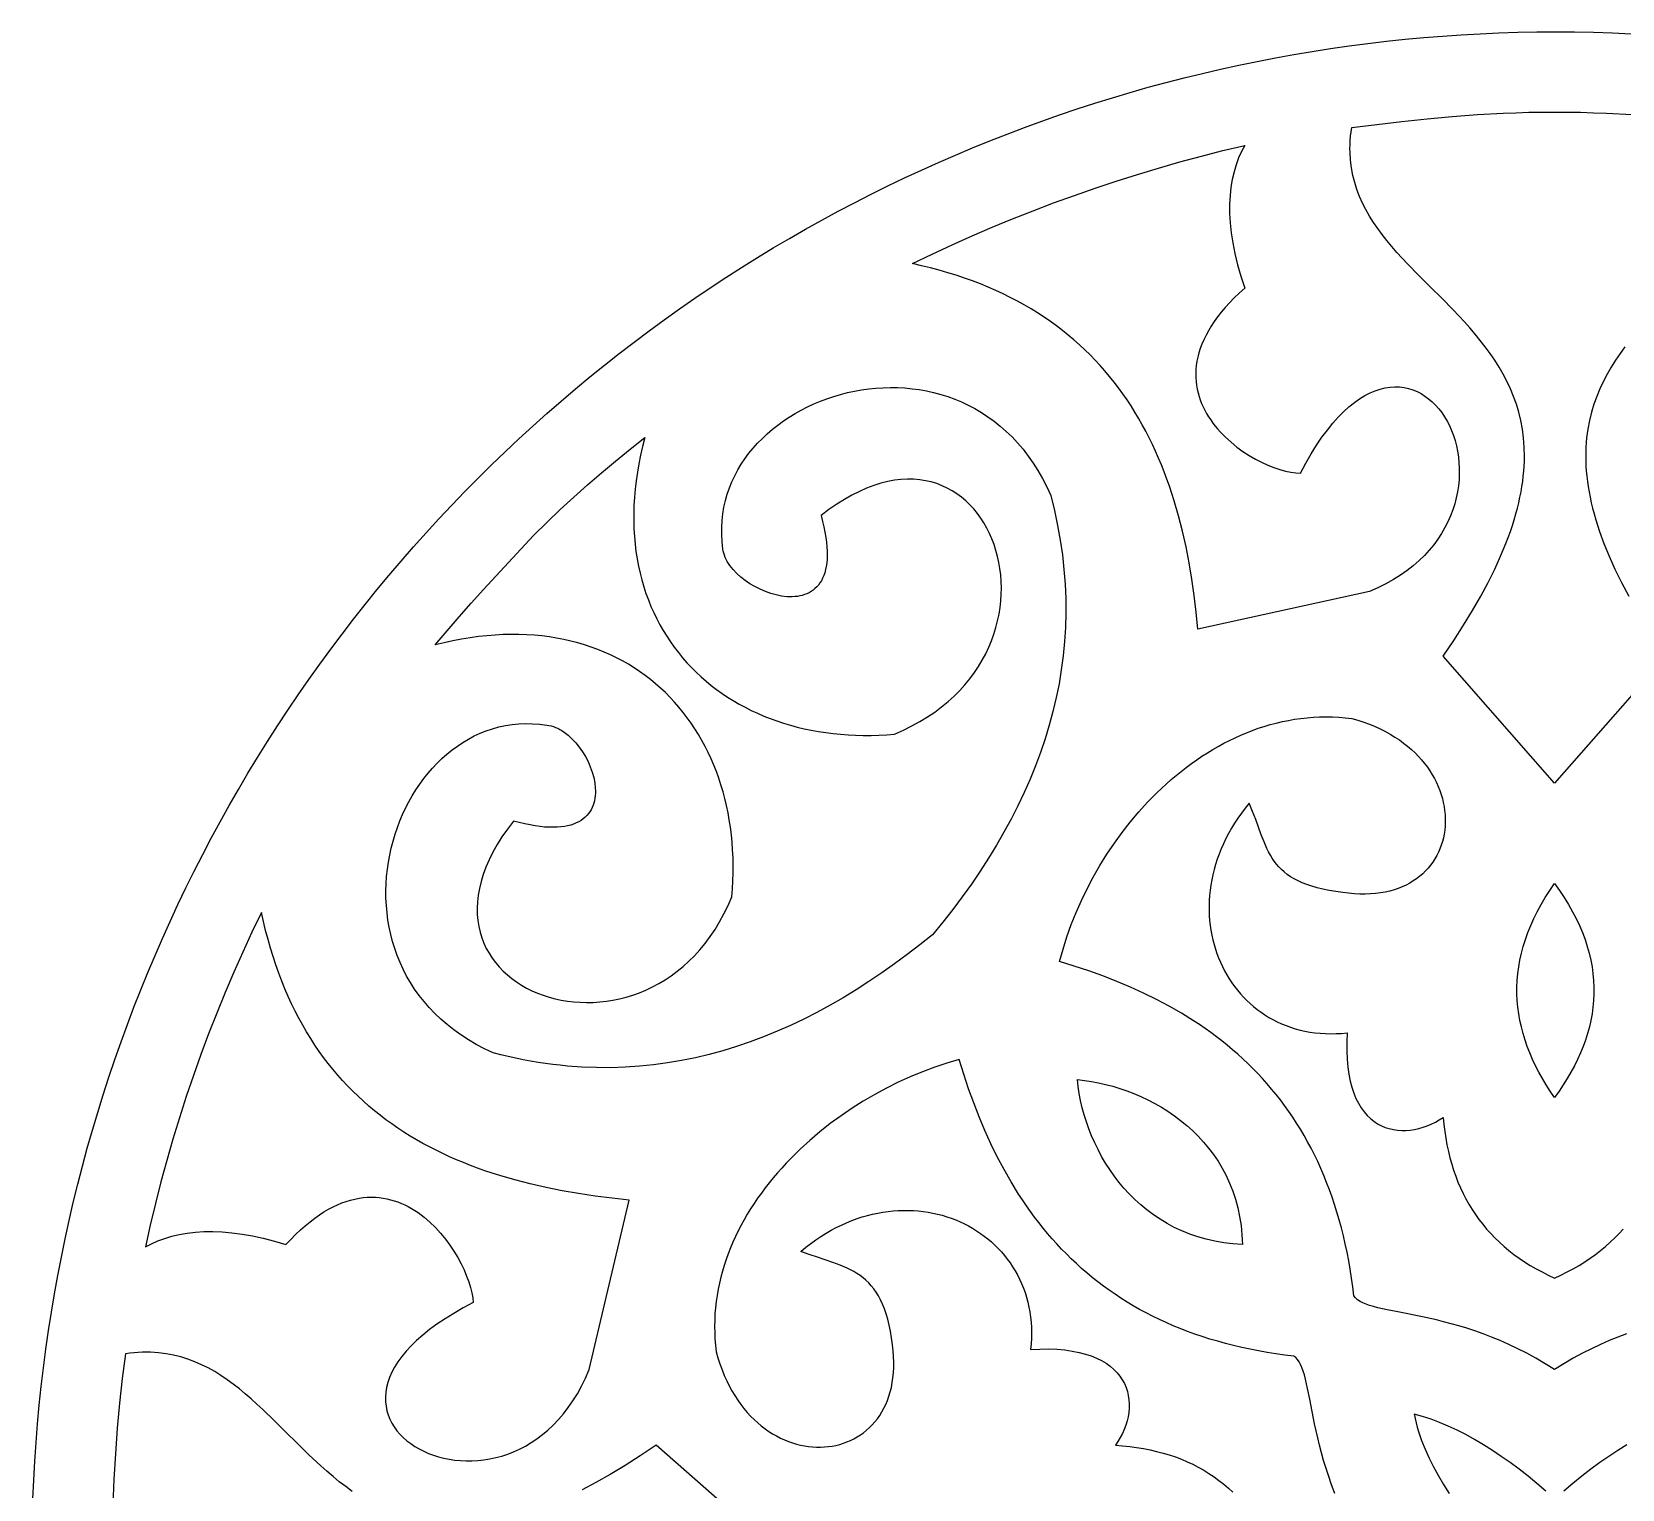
# Model space of a CAD drawing. Extents: x -200 to 200, y -245 to 245.
# Drawn here: x -110.2 to -26.7, y -26.6 to 49.9 of the extents above; entities that cross this region are included whole.
import ezdxf

# ---------------------------------------------------------------- set-up
doc = ezdxf.new("R2010")
doc.units = 0
doc.layers.add('LAYER_1', color=18, linetype='CONTINUOUS')
doc.layers.add('LAYER_2', color=174, linetype='CONTINUOUS')

msp = doc.modelspace()

# ---------------------------------------------------------------- linework, layer by layer
at = {"layer": 'LAYER_1'}
for points in [[(-24.428, 17.161), (-30.28, 10.489), (-36.132, 17.161), (-35.574, 17.982), (-35.059, 18.778), (-34.588, 19.55), (-34.159, 20.297), (-33.77, 21.022), (-33.422, 21.724), (-33.112, 22.404), (-32.839, 23.062), (-32.603, 23.7), (-32.498, 24.011), (-32.401, 24.317), (-32.313, 24.619), (-32.234, 24.916), (-32.162, 25.207), (-32.099, 25.495), (-32.043, 25.777), (-31.995, 26.056), (-31.955, 26.329), (-31.922, 26.599), (-31.897, 26.864), (-31.878, 27.125), (-31.867, 27.382), (-31.862, 27.635), (-31.873, 28.128), (-31.91, 28.607), (-31.97, 29.071), (-32.055, 29.521), (-32.161, 29.958), (-32.288, 30.382), (-32.435, 30.794), (-32.6, 31.195), (-32.783, 31.584), (-32.982, 31.964), (-33.196, 32.333), (-33.424, 32.694), (-33.664, 33.047), (-33.916, 33.391), (-34.179, 33.729), (-34.45, 34.059), (-34.73, 34.384), (-35.016, 34.704), (-35.604, 35.33), (-36.206, 35.942), (-36.811, 36.546), (-37.41, 37.145), (-37.994, 37.746), (-38.278, 38.048), (-38.554, 38.352), (-38.821, 38.659), (-39.079, 38.97), (-39.327, 39.284), (-39.562, 39.604), (-39.784, 39.928), (-39.991, 40.258), (-40.183, 40.595), (-40.358, 40.938), (-40.516, 41.29), (-40.654, 41.65), (-40.772, 42.018), (-40.869, 42.396), (-40.943, 42.785), (-40.993, 43.184), (-41.018, 43.595), (-41.021, 43.804), (-41.017, 44.017), (-41.006, 44.233), (-40.989, 44.452), (-40.964, 44.675), (-40.932, 44.901), (-39.615, 45.071), (-38.297, 45.227), (-36.976, 45.366), (-35.65, 45.487), (-34.319, 45.585), (-32.982, 45.658), (-32.31, 45.685), (-31.636, 45.705), (-30.959, 45.717), (-30.28, 45.721), (-29.6, 45.717), (-28.92, 45.705), (-28.24, 45.685), (-27.561, 45.658), (-26.204, 45.585)], [(-26.586, 33.391), (-26.838, 33.047), (-27.078, 32.694), (-27.306, 32.333), (-27.521, 31.964), (-27.72, 31.584), (-27.903, 31.195), (-28.069, 30.794), (-28.216, 30.382), (-28.344, 29.958), (-28.451, 29.521), (-28.535, 29.071), (-28.597, 28.607), (-28.635, 28.128), (-28.647, 27.635), (-28.643, 27.382), (-28.632, 27.125), (-28.615, 26.864), (-28.59, 26.599), (-28.558, 26.329), (-28.519, 26.056), (-28.472, 25.777), (-28.417, 25.495), (-28.355, 25.207), (-28.285, 24.916), (-28.206, 24.619), (-28.12, 24.317), (-27.921, 23.7), (-27.687, 23.062), (-27.418, 22.404), (-27.111, 21.724), (-26.767, 21.022), (-26.382, 20.297)], [(-26.511, -18.424), (-26.957, -18.593), (-27.412, -18.779), (-27.875, -18.981), (-28.344, -19.203), (-28.82, -19.444), (-29.301, -19.705), (-29.788, -19.989), (-30.28, -20.295), (-30.771, -19.989), (-31.257, -19.705), (-31.738, -19.444), (-32.211, -19.203), (-32.678, -18.981), (-33.138, -18.779), (-33.59, -18.593), (-34.033, -18.424), (-34.467, -18.271), (-34.892, -18.131), (-35.307, -18.005), (-35.712, -17.89), (-36.105, -17.786), (-36.487, -17.693), (-37.215, -17.53), (-38.51, -17.274), (-39.069, -17.164), (-39.563, -17.053), (-39.785, -16.995), (-39.989, -16.933), (-40.175, -16.867), (-40.343, -16.796), (-40.491, -16.717), (-40.619, -16.632), (-40.727, -16.537), (-40.814, -16.433), (-40.873, -15.959), (-40.938, -15.493), (-41.01, -15.035), (-41.09, -14.584), (-41.176, -14.141), (-41.268, -13.705), (-41.368, -13.277), (-41.474, -12.855), (-41.586, -12.441), (-41.705, -12.034), (-41.831, -11.634), (-41.963, -11.242), (-42.101, -10.856), (-42.246, -10.477), (-42.397, -10.104), (-42.554, -9.739), (-42.717, -9.38), (-42.886, -9.028), (-43.062, -8.682), (-43.243, -8.343), (-43.43, -8.011), (-43.623, -7.684), (-43.822, -7.364), (-44.026, -7.05), (-44.237, -6.743), (-44.453, -6.441), (-44.674, -6.146), (-44.901, -5.856), (-45.133, -5.573), (-45.371, -5.295), (-45.614, -5.023), (-45.863, -4.757), (-46.116, -4.496), (-46.375, -4.242), (-46.639, -3.992), (-46.908, -3.748), (-47.182, -3.51), (-47.461, -3.276), (-47.745, -3.048), (-48.033, -2.826), (-48.327, -2.608), (-48.625, -2.396), (-48.928, -2.188), (-49.235, -1.986), (-49.864, -1.595), (-50.51, -1.224), (-51.173, -0.871), (-51.854, -0.536), (-52.551, -0.218), (-53.263, 0.082), (-53.992, 0.366), (-54.735, 0.634), (-55.493, 0.887), (-56.265, 1.125), (-56.087, 1.772), (-55.883, 2.416), (-55.654, 3.058), (-55.4, 3.694), (-55.122, 4.324), (-54.82, 4.947), (-54.496, 5.56), (-54.149, 6.163), (-53.781, 6.754), (-53.392, 7.332), (-52.984, 7.896), (-52.555, 8.443), (-52.108, 8.973), (-51.643, 9.484), (-51.404, 9.732), (-51.161, 9.975), (-50.913, 10.213), (-50.661, 10.445), (-50.406, 10.671), (-50.146, 10.891), (-49.882, 11.105), (-49.615, 11.313), (-49.344, 11.515), (-49.069, 11.71), (-48.791, 11.898), (-48.509, 12.079), (-48.224, 12.253), (-47.936, 12.419), (-47.645, 12.578), (-47.35, 12.73), (-47.053, 12.874), (-46.752, 13.009), (-46.448, 13.137), (-46.142, 13.256), (-45.833, 13.366), (-45.522, 13.468), (-45.208, 13.561), (-44.891, 13.645), (-44.572, 13.72), (-44.251, 13.785), (-43.928, 13.841), (-43.602, 13.887), (-43.275, 13.923), (-42.945, 13.949), (-42.614, 13.965), (-42.281, 13.97), (-41.946, 13.965), (-41.61, 13.948), (-41.272, 13.921), (-40.932, 13.883), (-40.609, 13.791), (-40.297, 13.689), (-39.996, 13.579), (-39.707, 13.46), (-39.429, 13.334), (-39.162, 13.2), (-38.907, 13.058), (-38.662, 12.91), (-38.429, 12.755), (-38.207, 12.594), (-37.996, 12.427), (-37.796, 12.255), (-37.607, 12.077), (-37.428, 11.895), (-37.261, 11.709), (-37.104, 11.518), (-36.958, 11.324), (-36.823, 11.127), (-36.699, 10.927), (-36.585, 10.724), (-36.482, 10.519), (-36.389, 10.312), (-36.306, 10.103), (-36.235, 9.894), (-36.173, 9.683), (-36.122, 9.473), (-36.081, 9.262), (-36.051, 9.052), (-36.03, 8.842), (-36.02, 8.634), (-36.02, 8.426), (-36.03, 8.221), (-36.05, 8.018), (-36.08, 7.817), (-36.12, 7.619), (-36.17, 7.424), (-36.23, 7.233), (-36.3, 7.046), (-36.379, 6.864), (-36.468, 6.685), (-36.567, 6.512), (-36.675, 6.345), (-36.793, 6.183), (-36.92, 6.027), (-37.057, 5.878), (-37.203, 5.735), (-37.359, 5.6), (-37.524, 5.472), (-37.699, 5.352), (-37.882, 5.241), (-38.075, 5.138), (-38.277, 5.044), (-38.488, 4.96), (-38.709, 4.885), (-38.938, 4.821), (-39.176, 4.766), (-39.423, 4.723), (-39.679, 4.691), (-39.944, 4.67), (-40.218, 4.662), (-40.5, 4.665), (-40.791, 4.682), (-41.091, 4.711), (-41.4, 4.753), (-41.771, 4.801), (-42.118, 4.857), (-42.442, 4.921), (-42.744, 4.993), (-43.024, 5.072), (-43.284, 5.159), (-43.525, 5.252), (-43.748, 5.353), (-43.954, 5.461), (-44.143, 5.575), (-44.317, 5.696), (-44.478, 5.823), (-44.625, 5.957), (-44.76, 6.096), (-44.885, 6.241), (-44.999, 6.392), (-45.104, 6.548), (-45.202, 6.71), (-45.293, 6.877), (-45.378, 7.049), (-45.534, 7.406), (-45.679, 7.782), (-45.97, 8.581), (-46.132, 9.002), (-46.316, 9.435), (-46.524, 9.176), (-46.721, 8.915), (-46.906, 8.651), (-47.08, 8.386), (-47.243, 8.118), (-47.394, 7.85), (-47.535, 7.58), (-47.665, 7.309), (-47.784, 7.037), (-47.892, 6.765), (-47.99, 6.492), (-48.078, 6.22), (-48.155, 5.947), (-48.222, 5.675), (-48.279, 5.403), (-48.326, 5.132), (-48.363, 4.862), (-48.391, 4.593), (-48.409, 4.326), (-48.418, 4.06), (-48.417, 3.796), (-48.407, 3.534), (-48.388, 3.275), (-48.359, 3.018), (-48.322, 2.764), (-48.276, 2.513), (-48.222, 2.265), (-48.159, 2.02), (-48.087, 1.779), (-48.007, 1.542), (-47.919, 1.309), (-47.823, 1.081), (-47.719, 0.857), (-47.607, 0.638), (-47.487, 0.423), (-47.36, 0.214), (-47.225, 0.011), (-47.083, -0.187), (-46.933, -0.379), (-46.777, -0.565), (-46.613, -0.745), (-46.442, -0.918), (-46.265, -1.084), (-46.081, -1.244), (-45.89, -1.396), (-45.692, -1.541), (-45.489, -1.678), (-45.279, -1.807), (-45.063, -1.928), (-44.841, -2.041), (-44.613, -2.145), (-44.379, -2.24), (-44.14, -2.327), (-43.895, -2.404), (-43.645, -2.472), (-43.389, -2.53), (-43.128, -2.578), (-42.862, -2.616), (-42.591, -2.644), (-42.315, -2.661), (-42.034, -2.668), (-41.749, -2.663), (-41.46, -2.648), (-41.165, -2.621), (-41.188, -3.111), (-41.19, -3.573), (-41.173, -4.008), (-41.137, -4.415), (-41.083, -4.796), (-41.012, -5.151), (-40.926, -5.48), (-40.824, -5.785), (-40.708, -6.065), (-40.578, -6.321), (-40.437, -6.554), (-40.283, -6.764), (-40.119, -6.953), (-39.945, -7.119), (-39.762, -7.265), (-39.571, -7.39), (-39.373, -7.496), (-39.168, -7.582), (-38.958, -7.649), (-38.744, -7.698), (-38.525, -7.73), (-38.304, -7.744), (-38.081, -7.742), (-37.857, -7.723), (-37.633, -7.69), (-37.409, -7.641), (-37.187, -7.578), (-36.968, -7.502), (-36.752, -7.412), (-36.54, -7.309), (-36.333, -7.195), (-36.132, -7.069), (-36.095, -7.438), (-36.049, -7.801), (-35.993, -8.157), (-35.929, -8.506), (-35.856, -8.848), (-35.773, -9.184), (-35.681, -9.512), (-35.58, -9.834), (-35.47, -10.149), (-35.351, -10.457), (-35.222, -10.758), (-35.083, -11.052), (-34.936, -11.339), (-34.779, -11.62), (-34.612, -11.893), (-34.436, -12.16), (-34.25, -12.42), (-34.054, -12.673), (-33.849, -12.919), (-33.634, -13.159), (-33.409, -13.391), (-33.175, -13.617), (-32.931, -13.836), (-32.676, -14.048), (-32.412, -14.253), (-32.138, -14.451), (-31.853, -14.642), (-31.559, -14.827), (-31.255, -15.004), (-30.94, -15.175), (-30.615, -15.339), (-30.28, -15.496), (-29.945, -15.339), (-29.619, -15.175), (-29.303, -15.004), (-28.997, -14.827), (-28.7, -14.642), (-28.413, -14.451), (-28.135, -14.253), (-27.868, -14.048), (-27.61, -13.836), (-27.362, -13.617), (-27.124, -13.391), (-26.896, -13.159), (-26.677, -12.919)], [(-41.814, -26.804), (-41.983, -26.358), (-42.137, -25.92), (-42.277, -25.491), (-42.403, -25.073), (-42.517, -24.665), (-42.621, -24.267), (-42.715, -23.882), (-42.878, -23.148), (-43.133, -21.846), (-43.244, -21.286), (-43.355, -20.794), (-43.413, -20.575), (-43.475, -20.374), (-43.541, -20.193), (-43.612, -20.031), (-43.69, -19.89), (-43.776, -19.769), (-43.871, -19.67), (-43.975, -19.593), (-44.449, -19.534), (-44.914, -19.469), (-45.373, -19.396), (-45.823, -19.316), (-46.267, -19.23), (-46.703, -19.136), (-47.131, -19.036), (-47.552, -18.929), (-47.967, -18.815), (-48.373, -18.694), (-48.773, -18.567), (-49.166, -18.434), (-49.552, -18.294), (-49.931, -18.147), (-50.303, -17.994), (-50.669, -17.835), (-51.028, -17.67), (-51.38, -17.498), (-51.726, -17.321), (-52.065, -17.137), (-52.397, -16.948), (-52.724, -16.752), (-53.044, -16.551), (-53.357, -16.344), (-53.665, -16.131), (-53.967, -15.913), (-54.262, -15.689), (-54.552, -15.459), (-54.835, -15.224), (-55.113, -14.984), (-55.385, -14.738), (-55.651, -14.487), (-55.912, -14.23), (-56.166, -13.969), (-56.416, -13.702), (-56.66, -13.43), (-56.898, -13.154), (-57.132, -12.872), (-57.36, -12.586), (-57.582, -12.295), (-57.8, -11.999), (-58.012, -11.698), (-58.22, -11.393), (-58.422, -11.083), (-58.813, -10.45), (-59.184, -9.799), (-59.537, -9.132), (-59.872, -8.448), (-60.19, -7.748), (-60.49, -7.032), (-60.774, -6.302), (-61.042, -5.557), (-61.295, -4.798), (-61.532, -4.025), (-62.179, -4.214), (-62.824, -4.428), (-63.465, -4.666), (-64.102, -4.929), (-64.732, -5.215), (-65.355, -5.524), (-65.968, -5.855), (-66.571, -6.207), (-67.163, -6.58), (-67.741, -6.974), (-68.304, -7.386), (-68.851, -7.817), (-69.381, -8.267), (-69.892, -8.734), (-70.383, -9.217), (-70.621, -9.465), (-70.853, -9.717), (-71.079, -9.973), (-71.299, -10.232), (-71.513, -10.495), (-71.721, -10.762), (-71.923, -11.032), (-72.118, -11.306), (-72.306, -11.583), (-72.487, -11.863), (-72.661, -12.147), (-72.827, -12.434), (-72.986, -12.723), (-73.138, -13.016), (-73.282, -13.311), (-73.417, -13.61), (-73.545, -13.911), (-73.664, -14.214), (-73.774, -14.52), (-73.876, -14.829), (-73.969, -15.14), (-74.053, -15.453), (-74.128, -15.768), (-74.193, -16.086), (-74.249, -16.405), (-74.295, -16.727), (-74.331, -17.05), (-74.357, -17.375), (-74.373, -17.702), (-74.378, -18.031), (-74.373, -18.361), (-74.357, -18.692), (-74.33, -19.025), (-74.291, -19.359), (-74.199, -19.688), (-74.097, -20.005), (-73.987, -20.311), (-73.868, -20.605), (-73.742, -20.888), (-73.608, -21.159), (-73.466, -21.419), (-73.318, -21.668), (-73.163, -21.905), (-73.001, -22.131), (-72.834, -22.346), (-72.662, -22.55), (-72.484, -22.742), (-72.302, -22.924), (-72.115, -23.095), (-71.924, -23.255), (-71.73, -23.403), (-71.532, -23.541), (-71.331, -23.669), (-71.128, -23.785), (-70.922, -23.891), (-70.715, -23.986), (-70.505, -24.071), (-70.295, -24.145), (-70.084, -24.208), (-69.873, -24.261), (-69.661, -24.304), (-69.45, -24.336), (-69.239, -24.358), (-69.029, -24.37), (-68.821, -24.371), (-68.614, -24.363), (-68.409, -24.344), (-68.207, -24.315), (-68.008, -24.276), (-67.811, -24.227), (-67.618, -24.169), (-67.429, -24.1), (-67.245, -24.022), (-67.064, -23.933), (-66.889, -23.835), (-66.719, -23.728), (-66.555, -23.611), (-66.397, -23.484), (-66.245, -23.347), (-66.099, -23.201), (-65.961, -23.046), (-65.83, -22.881), (-65.708, -22.707), (-65.593, -22.524), (-65.487, -22.331), (-65.389, -22.129), (-65.301, -21.918), (-65.222, -21.698), (-65.154, -21.469), (-65.096, -21.231), (-65.048, -20.984), (-65.012, -20.728), (-64.986, -20.463), (-64.973, -20.189), (-64.972, -19.907), (-64.983, -19.616), (-65.007, -19.316), (-65.044, -19.007), (-65.092, -18.636), (-65.149, -18.287), (-65.215, -17.962), (-65.289, -17.658), (-65.37, -17.376), (-65.46, -17.113), (-65.557, -16.869), (-65.662, -16.643), (-65.774, -16.434), (-65.893, -16.241), (-66.019, -16.063), (-66.151, -15.899), (-66.289, -15.748), (-66.434, -15.609), (-66.585, -15.482), (-66.741, -15.364), (-66.903, -15.256), (-67.07, -15.157), (-67.242, -15.064), (-67.419, -14.978), (-67.787, -14.822), (-68.171, -14.679), (-68.983, -14.404), (-69.408, -14.256), (-69.842, -14.092), (-69.583, -13.878), (-69.322, -13.677), (-69.058, -13.487), (-68.793, -13.309), (-68.526, -13.142), (-68.257, -12.987), (-67.987, -12.842), (-67.716, -12.71), (-67.445, -12.588), (-67.173, -12.477), (-66.9, -12.376), (-66.627, -12.287), (-66.355, -12.208), (-66.082, -12.139), (-65.811, -12.081), (-65.54, -12.032), (-65.27, -11.994), (-65.001, -11.966), (-64.733, -11.947), (-64.468, -11.939), (-64.204, -11.939), (-63.942, -11.949), (-63.683, -11.969), (-63.426, -11.997), (-63.172, -12.035), (-62.92, -12.081), (-62.672, -12.137), (-62.428, -12.201), (-62.187, -12.273), (-61.95, -12.354), (-61.717, -12.443), (-61.489, -12.541), (-61.265, -12.646), (-61.045, -12.76), (-60.831, -12.881), (-60.622, -13.01), (-60.419, -13.147), (-60.221, -13.29), (-60.028, -13.442), (-59.842, -13.6), (-59.663, -13.766), (-59.49, -13.938), (-59.323, -14.118), (-59.164, -14.304), (-59.012, -14.496), (-58.867, -14.695), (-58.73, -14.901), (-58.601, -15.112), (-58.48, -15.33), (-58.367, -15.554), (-58.263, -15.783), (-58.167, -16.018), (-58.081, -16.259), (-58.004, -16.505), (-57.936, -16.757), (-57.878, -17.014), (-57.829, -17.276), (-57.791, -17.543), (-57.763, -17.814), (-57.746, -18.091), (-57.739, -18.372), (-57.744, -18.658), (-57.76, -18.948), (-57.787, -19.242), (-57.296, -19.219), (-56.833, -19.217), (-56.397, -19.235), (-55.987, -19.271), (-55.604, -19.325), (-55.247, -19.395), (-54.914, -19.482), (-54.606, -19.584), (-54.323, -19.7), (-54.063, -19.829), (-53.826, -19.971), (-53.612, -20.125), (-53.42, -20.289), (-53.25, -20.463), (-53.102, -20.646), (-52.973, -20.837), (-52.865, -21.035), (-52.777, -21.239), (-52.708, -21.449), (-52.658, -21.664), (-52.626, -21.882), (-52.612, -22.103), (-52.615, -22.326), (-52.635, -22.55), (-52.671, -22.774), (-52.723, -22.998), (-52.79, -23.22), (-52.872, -23.439), (-52.969, -23.655), (-53.079, -23.867), (-53.203, -24.074), (-53.339, -24.275), (-52.959, -24.302), (-52.586, -24.339), (-52.221, -24.387), (-51.863, -24.445), (-51.513, -24.513), (-51.17, -24.591), (-50.835, -24.679), (-50.508, -24.778), (-50.188, -24.886), (-49.875, -25.005), (-49.571, -25.134), (-49.273, -25.273), (-48.983, -25.422), (-48.701, -25.581), (-48.426, -25.749), (-48.159, -25.928), (-47.9, -26.117), (-47.648, -26.316), (-47.403, -26.524), (-47.166, -26.743)], [(-93.396, -26.696), (-93.741, -26.445), (-94.078, -26.184), (-94.409, -25.914), (-94.734, -25.635), (-95.054, -25.351), (-95.68, -24.766), (-96.292, -24.168), (-96.896, -23.566), (-97.496, -22.971), (-98.098, -22.39), (-98.401, -22.109), (-98.707, -21.834), (-99.015, -21.568), (-99.327, -21.312), (-99.643, -21.067), (-99.964, -20.833), (-100.29, -20.613), (-100.622, -20.407), (-100.961, -20.216), (-101.307, -20.043), (-101.661, -19.887), (-102.024, -19.749), (-102.396, -19.633), (-102.777, -19.537), (-103.17, -19.464), (-103.573, -19.414), (-103.988, -19.39), (-104.415, -19.391), (-104.634, -19.402), (-104.855, -19.419), (-105.081, -19.444), (-105.309, -19.476), (-105.474, -20.76), (-105.616, -22.062), (-105.737, -23.381), (-105.836, -24.714), (-105.912, -26.058), (-105.967, -27.41)], [(-30.742, -26.674), (-31.207, -26.279), (-31.673, -25.898), (-32.14, -25.533), (-32.608, -25.185), (-33.076, -24.854), (-33.544, -24.54), (-34.011, -24.246), (-34.477, -23.97), (-34.94, -23.714), (-35.402, -23.479), (-35.86, -23.265), (-36.315, -23.073), (-36.766, -22.904), (-37.212, -22.758), (-37.654, -22.636), (-37.606, -22.867), (-37.551, -23.097), (-37.489, -23.328), (-37.42, -23.558), (-37.261, -24.02), (-37.076, -24.482), (-36.867, -24.944), (-36.634, -25.408), (-36.379, -25.872), (-36.104, -26.338), (-35.809, -26.805)], [(-70.78, -30.127), (-77.451, -24.275), (-78.277, -24.828), (-79.078, -25.338), (-79.855, -25.805), (-80.607, -26.229), (-81.336, -26.614)], [(-26.491, -24.246), (-26.958, -24.54), (-27.426, -24.854), (-27.897, -25.185), (-28.369, -25.533), (-28.843, -25.898), (-29.32, -26.279), (-29.799, -26.674)]]:
    msp.add_lwpolyline(points, dxfattribs=at)
for points in [[(-46.55, 43.965), (-46.717, 43.648), (-46.867, 43.312), (-46.998, 42.956), (-47.11, 42.58), (-47.201, 42.185), (-47.27, 41.77), (-47.317, 41.334), (-47.34, 40.878), (-47.339, 40.401), (-47.312, 39.904), (-47.258, 39.385), (-47.176, 38.846), (-47.065, 38.285), (-46.925, 37.703), (-46.754, 37.099), (-46.55, 36.474), (-46.832, 36.217), (-47.095, 35.962), (-47.34, 35.709), (-47.567, 35.458), (-47.777, 35.209), (-47.97, 34.963), (-48.146, 34.719), (-48.306, 34.477), (-48.451, 34.237), (-48.58, 34), (-48.695, 33.766), (-48.794, 33.534), (-48.88, 33.305), (-48.952, 33.079), (-49.01, 32.855), (-49.056, 32.635), (-49.089, 32.417), (-49.109, 32.203), (-49.118, 31.991), (-49.115, 31.783), (-49.102, 31.578), (-49.078, 31.376), (-49.043, 31.177), (-48.999, 30.982), (-48.945, 30.791), (-48.882, 30.603), (-48.81, 30.418), (-48.73, 30.237), (-48.642, 30.061), (-48.547, 29.887), (-48.444, 29.718), (-48.335, 29.553), (-48.22, 29.392), (-48.098, 29.235), (-47.971, 29.082), (-47.839, 28.933), (-47.56, 28.649), (-47.266, 28.382), (-46.958, 28.133), (-46.641, 27.904), (-46.318, 27.693), (-45.99, 27.503), (-45.663, 27.333), (-45.338, 27.184), (-45.02, 27.056), (-44.71, 26.95), (-44.412, 26.867), (-44.13, 26.807), (-43.866, 26.771), (-43.624, 26.758), (-43.343, 27.283), (-43.061, 27.771), (-42.777, 28.224), (-42.493, 28.642), (-42.208, 29.026), (-41.923, 29.377), (-41.639, 29.695), (-41.356, 29.982), (-41.074, 30.238), (-40.793, 30.464), (-40.515, 30.661), (-40.24, 30.83), (-39.967, 30.971), (-39.698, 31.086), (-39.433, 31.174), (-39.172, 31.238), (-38.916, 31.277), (-38.665, 31.292), (-38.42, 31.285), (-38.18, 31.256), (-37.947, 31.206), (-37.721, 31.136), (-37.502, 31.046), (-37.291, 30.937), (-37.087, 30.811), (-36.893, 30.668), (-36.707, 30.508), (-36.531, 30.333), (-36.364, 30.143), (-36.208, 29.94), (-36.062, 29.723), (-35.928, 29.495), (-35.804, 29.255), (-35.693, 29.004), (-35.594, 28.743), (-35.508, 28.474), (-35.435, 28.196), (-35.376, 27.911), (-35.331, 27.619), (-35.3, 27.322), (-35.284, 27.02), (-35.283, 26.713), (-35.298, 26.404), (-35.329, 26.091), (-35.377, 25.777), (-35.442, 25.462), (-35.524, 25.147), (-35.624, 24.833), (-35.742, 24.52), (-35.879, 24.209), (-36.035, 23.902), (-36.211, 23.598), (-36.406, 23.299), (-36.622, 23.006), (-36.859, 22.719), (-37.117, 22.439), (-37.396, 22.168), (-37.698, 21.904), (-38.022, 21.651), (-38.369, 21.408), (-38.739, 21.176), (-39.134, 20.956), (-39.552, 20.749), (-39.995, 20.555), (-49.008, 18.565), (-49.094, 19.458), (-49.198, 20.338), (-49.321, 21.203), (-49.465, 22.054), (-49.628, 22.89), (-49.812, 23.71), (-50.018, 24.514), (-50.246, 25.301), (-50.369, 25.688), (-50.497, 26.071), (-50.631, 26.449), (-50.771, 26.822), (-50.917, 27.191), (-51.07, 27.556), (-51.228, 27.915), (-51.393, 28.27), (-51.564, 28.62), (-51.741, 28.965), (-51.925, 29.305), (-52.115, 29.64), (-52.312, 29.97), (-52.516, 30.295), (-52.726, 30.614), (-52.944, 30.928), (-53.168, 31.237), (-53.399, 31.54), (-53.638, 31.838), (-53.883, 32.13), (-54.136, 32.416), (-54.397, 32.697), (-54.664, 32.972), (-54.939, 33.241), (-55.222, 33.504), (-55.512, 33.761), (-55.81, 34.012), (-56.116, 34.257), (-56.43, 34.495), (-56.751, 34.728), (-57.081, 34.954), (-57.419, 35.173), (-57.765, 35.386), (-58.119, 35.593), (-58.482, 35.793), (-58.853, 35.986), (-59.232, 36.173), (-59.62, 36.353), (-60.017, 36.526), (-60.423, 36.692), (-60.837, 36.851), (-61.26, 37.002), (-61.692, 37.147), (-62.133, 37.285), (-62.584, 37.415), (-63.043, 37.538), (-63.512, 37.653), (-63.99, 37.761), (-62.955, 38.259), (-61.911, 38.743), (-60.86, 39.213), (-59.801, 39.669), (-58.734, 40.11), (-57.66, 40.537), (-56.578, 40.949), (-55.49, 41.346), (-54.395, 41.728), (-53.293, 42.094), (-52.184, 42.446), (-51.07, 42.781), (-49.949, 43.101), (-48.822, 43.405), (-47.689, 43.693)], [(-68.79, 24.535), (-68.708, 24.229), (-68.639, 23.936), (-68.582, 23.656), (-68.536, 23.39), (-68.502, 23.136), (-68.479, 22.894), (-68.466, 22.665), (-68.464, 22.448), (-68.471, 22.242), (-68.488, 22.048), (-68.514, 21.866), (-68.549, 21.695), (-68.593, 21.534), (-68.645, 21.384), (-68.704, 21.245), (-68.771, 21.116), (-68.845, 20.998), (-68.926, 20.889), (-69.014, 20.789), (-69.107, 20.7), (-69.206, 20.619), (-69.311, 20.547), (-69.42, 20.484), (-69.534, 20.43), (-69.653, 20.384), (-69.775, 20.346), (-69.901, 20.316), (-70.031, 20.294), (-70.163, 20.279), (-70.298, 20.271), (-70.435, 20.271), (-70.574, 20.277), (-70.857, 20.309), (-71.143, 20.366), (-71.429, 20.446), (-71.713, 20.546), (-71.993, 20.667), (-72.264, 20.805), (-72.525, 20.959), (-72.773, 21.127), (-73.004, 21.308), (-73.217, 21.5), (-73.408, 21.7), (-73.574, 21.908), (-73.647, 22.015), (-73.713, 22.122), (-73.772, 22.23), (-73.822, 22.339), (-73.865, 22.449), (-73.899, 22.559), (-73.924, 22.669), (-73.939, 22.779), (-73.983, 23.16), (-74.005, 23.536), (-74.006, 23.906), (-73.986, 24.27), (-73.947, 24.628), (-73.888, 24.979), (-73.81, 25.323), (-73.714, 25.66), (-73.6, 25.99), (-73.469, 26.312), (-73.321, 26.627), (-73.157, 26.933), (-72.978, 27.231), (-72.784, 27.521), (-72.576, 27.802), (-72.354, 28.073), (-72.118, 28.336), (-71.871, 28.589), (-71.611, 28.832), (-71.339, 29.065), (-71.057, 29.288), (-70.765, 29.5), (-70.463, 29.701), (-70.151, 29.892), (-69.831, 30.071), (-69.503, 30.238), (-69.168, 30.394), (-68.826, 30.538), (-68.477, 30.669), (-68.123, 30.788), (-67.763, 30.894), (-67.399, 30.987), (-67.031, 31.067), (-66.659, 31.133), (-66.285, 31.185), (-65.908, 31.224), (-65.53, 31.248), (-65.15, 31.257), (-64.77, 31.252), (-64.389, 31.232), (-64.009, 31.196), (-63.631, 31.145), (-63.254, 31.078), (-62.879, 30.995), (-62.507, 30.896), (-62.138, 30.78), (-61.774, 30.648), (-61.413, 30.498), (-61.058, 30.332), (-60.709, 30.147), (-60.366, 29.945), (-60.03, 29.725), (-59.701, 29.487), (-59.38, 29.23), (-59.068, 28.954), (-58.764, 28.66), (-58.471, 28.346), (-58.187, 28.012), (-57.915, 27.659), (-57.654, 27.286), (-57.404, 26.892), (-57.168, 26.478), (-56.944, 26.044), (-56.734, 25.588), (-56.539, 24.8), (-56.373, 24.017), (-56.234, 23.239), (-56.122, 22.466), (-56.037, 21.697), (-55.979, 20.932), (-55.947, 20.173), (-55.942, 19.417), (-55.962, 18.667), (-56.008, 17.92), (-56.08, 17.178), (-56.176, 16.44), (-56.297, 15.707), (-56.443, 14.978), (-56.613, 14.253), (-56.807, 13.532), (-57.024, 12.815), (-57.265, 12.103), (-57.529, 11.394), (-57.816, 10.69), (-58.125, 9.989), (-58.457, 9.292), (-58.811, 8.599), (-59.186, 7.91), (-59.583, 7.225), (-60.001, 6.543), (-60.44, 5.865), (-60.899, 5.191), (-61.379, 4.52), (-61.879, 3.853), (-62.398, 3.19), (-62.937, 2.529), (-63.597, 2.001), (-64.261, 1.49), (-64.928, 0.998), (-65.599, 0.525), (-66.273, 0.071), (-66.951, -0.363), (-67.633, -0.778), (-68.318, -1.172), (-69.007, -1.546), (-69.7, -1.899), (-70.397, -2.23), (-71.097, -2.54), (-71.802, -2.828), (-72.511, -3.094), (-73.223, -3.337), (-73.94, -3.557), (-74.661, -3.754), (-75.386, -3.927), (-76.115, -4.076), (-76.848, -4.201), (-77.586, -4.301), (-78.328, -4.376), (-79.075, -4.426), (-79.825, -4.45), (-80.581, -4.448), (-81.34, -4.419), (-82.105, -4.364), (-82.489, -4.326), (-82.874, -4.282), (-83.26, -4.23), (-83.647, -4.172), (-84.036, -4.107), (-84.426, -4.034), (-84.816, -3.955), (-85.209, -3.869), (-85.602, -3.775), (-85.996, -3.674), (-86.452, -3.459), (-86.886, -3.23), (-87.3, -2.988), (-87.693, -2.734), (-88.066, -2.468), (-88.418, -2.191), (-88.75, -1.903), (-89.063, -1.605), (-89.357, -1.298), (-89.631, -0.982), (-89.887, -0.657), (-90.124, -0.324), (-90.342, 0.015), (-90.543, 0.361), (-90.725, 0.714), (-90.89, 1.072), (-91.038, 1.434), (-91.169, 1.802), (-91.283, 2.173), (-91.38, 2.547), (-91.461, 2.924), (-91.526, 3.302), (-91.575, 3.683), (-91.609, 4.064), (-91.628, 4.446), (-91.631, 4.827), (-91.62, 5.208), (-91.594, 5.587), (-91.554, 5.965), (-91.5, 6.34), (-91.432, 6.711), (-91.351, 7.08), (-91.257, 7.444), (-91.15, 7.803), (-91.03, 8.157), (-90.897, 8.505), (-90.753, 8.847), (-90.596, 9.181), (-90.428, 9.508), (-90.248, 9.827), (-90.058, 10.136), (-89.856, 10.437), (-89.644, 10.728), (-89.421, 11.008), (-89.188, 11.277), (-88.946, 11.534), (-88.694, 11.78), (-88.432, 12.012), (-88.161, 12.231), (-87.882, 12.437), (-87.594, 12.628), (-87.298, 12.803), (-86.993, 12.964), (-86.681, 13.108), (-86.361, 13.235), (-86.034, 13.345), (-85.7, 13.437), (-85.359, 13.51), (-85.012, 13.565), (-84.658, 13.6), (-84.299, 13.615), (-83.933, 13.609), (-83.563, 13.581), (-83.187, 13.532), (-83.071, 13.516), (-82.956, 13.492), (-82.842, 13.458), (-82.728, 13.416), (-82.615, 13.366), (-82.503, 13.309), (-82.392, 13.244), (-82.283, 13.172), (-82.069, 13.008), (-81.864, 12.82), (-81.669, 12.611), (-81.486, 12.383), (-81.316, 12.14), (-81.161, 11.884), (-81.023, 11.617), (-80.903, 11.343), (-80.803, 11.064), (-80.725, 10.783), (-80.67, 10.502), (-80.641, 10.225), (-80.636, 10.089), (-80.638, 9.955), (-80.647, 9.822), (-80.664, 9.693), (-80.688, 9.566), (-80.719, 9.443), (-80.759, 9.323), (-80.807, 9.207), (-80.863, 9.095), (-80.928, 8.988), (-81.001, 8.886), (-81.084, 8.789), (-81.175, 8.698), (-81.276, 8.613), (-81.387, 8.534), (-81.508, 8.462), (-81.638, 8.397), (-81.779, 8.34), (-81.93, 8.29), (-82.092, 8.248), (-82.265, 8.215), (-82.449, 8.19), (-82.644, 8.174), (-82.85, 8.168), (-83.069, 8.172), (-83.299, 8.185), (-83.541, 8.209), (-83.796, 8.244), (-84.063, 8.291), (-84.343, 8.348), (-84.636, 8.418), (-84.942, 8.499), (-85.256, 8.08), (-85.539, 7.666), (-85.792, 7.259), (-86.016, 6.859), (-86.211, 6.465), (-86.379, 6.078), (-86.52, 5.699), (-86.634, 5.328), (-86.723, 4.964), (-86.786, 4.608), (-86.826, 4.261), (-86.843, 3.922), (-86.836, 3.593), (-86.808, 3.272), (-86.759, 2.961), (-86.689, 2.659), (-86.599, 2.368), (-86.491, 2.086), (-86.364, 1.815), (-86.219, 1.555), (-86.058, 1.305), (-85.88, 1.067), (-85.687, 0.84), (-85.479, 0.625), (-85.258, 0.422), (-85.023, 0.231), (-84.776, 0.052), (-84.517, -0.114), (-84.246, -0.267), (-83.966, -0.407), (-83.676, -0.533), (-83.377, -0.646), (-83.07, -0.744), (-82.755, -0.828), (-82.434, -0.898), (-82.107, -0.953), (-81.775, -0.994), (-81.438, -1.019), (-81.097, -1.028), (-80.753, -1.022), (-80.407, -0.999), (-80.059, -0.961), (-79.711, -0.905), (-79.362, -0.834), (-79.014, -0.745), (-78.667, -0.638), (-78.322, -0.515), (-77.98, -0.373), (-77.641, -0.213), (-77.307, -0.036), (-76.977, 0.161), (-76.653, 0.376), (-76.336, 0.61), (-76.025, 0.864), (-75.723, 1.137), (-75.429, 1.43), (-75.144, 1.743), (-74.869, 2.077), (-74.605, 2.431), (-74.353, 2.806), (-74.112, 3.202), (-73.885, 3.619), (-73.671, 4.058), (-73.472, 4.519), (-73.439, 4.94), (-73.416, 5.357), (-73.404, 5.771), (-73.402, 6.181), (-73.411, 6.587), (-73.429, 6.989), (-73.458, 7.387), (-73.497, 7.781), (-73.546, 8.17), (-73.605, 8.554), (-73.673, 8.933), (-73.751, 9.307), (-73.839, 9.676), (-73.936, 10.04), (-74.043, 10.398), (-74.159, 10.75), (-74.285, 11.097), (-74.419, 11.437), (-74.563, 11.771), (-74.715, 12.099), (-74.877, 12.42), (-75.047, 12.735), (-75.226, 13.043), (-75.414, 13.344), (-75.61, 13.637), (-75.815, 13.924), (-76.028, 14.202), (-76.25, 14.473), (-76.479, 14.737), (-76.717, 14.992), (-76.963, 15.239), (-77.217, 15.478), (-77.479, 15.708), (-77.748, 15.93), (-78.026, 16.143), (-78.311, 16.346), (-78.603, 16.541), (-78.903, 16.727), (-79.211, 16.902), (-79.525, 17.069), (-79.847, 17.225), (-80.176, 17.372), (-80.512, 17.508), (-80.855, 17.634), (-81.205, 17.75), (-81.561, 17.855), (-81.924, 17.949), (-82.294, 18.033), (-82.67, 18.105), (-83.053, 18.166), (-83.442, 18.216), (-83.838, 18.254), (-84.239, 18.28), (-84.647, 18.294), (-85.06, 18.296), (-85.48, 18.286), (-85.905, 18.264), (-86.337, 18.229), (-86.773, 18.181), (-87.216, 18.121), (-87.663, 18.047), (-88.117, 17.96), (-88.575, 17.86), (-89.039, 17.746), (-88.419, 18.487), (-87.79, 19.218), (-87.152, 19.941), (-86.507, 20.657), (-85.203, 22.075), (-83.888, 23.481), (-83.186, 24.173), (-82.48, 24.846), (-81.77, 25.502), (-81.05, 26.144), (-80.32, 26.776), (-79.576, 27.399), (-78.816, 28.016), (-78.036, 28.631), (-78.155, 28.167), (-78.261, 27.709), (-78.352, 27.256), (-78.43, 26.808), (-78.495, 26.366), (-78.547, 25.929), (-78.585, 25.498), (-78.611, 25.072), (-78.624, 24.653), (-78.624, 24.239), (-78.612, 23.831), (-78.589, 23.43), (-78.553, 23.035), (-78.505, 22.645), (-78.446, 22.263), (-78.375, 21.886), (-78.293, 21.516), (-78.2, 21.153), (-78.095, 20.797), (-77.981, 20.447), (-77.855, 20.104), (-77.719, 19.768), (-77.573, 19.439), (-77.417, 19.117), (-77.251, 18.803), (-77.076, 18.495), (-76.89, 18.195), (-76.696, 17.903), (-76.492, 17.618), (-76.279, 17.341), (-76.058, 17.071), (-75.827, 16.809), (-75.589, 16.555), (-75.341, 16.309), (-75.086, 16.072), (-74.823, 15.842), (-74.552, 15.62), (-74.273, 15.407), (-73.987, 15.202), (-73.694, 15.006), (-73.394, 14.818), (-73.086, 14.639), (-72.772, 14.469), (-72.452, 14.307), (-72.125, 14.155), (-71.791, 14.011), (-71.452, 13.877), (-71.107, 13.751), (-70.756, 13.635), (-70.4, 13.529), (-70.038, 13.431), (-69.671, 13.344), (-69.299, 13.265), (-68.922, 13.197), (-68.541, 13.138), (-68.155, 13.089), (-67.765, 13.051), (-67.37, 13.022), (-66.972, 13.003), (-66.57, 12.994), (-66.164, 12.996), (-65.755, 13.008), (-65.343, 13.031), (-64.927, 13.064), (-64.461, 13.269), (-64.017, 13.488), (-63.595, 13.72), (-63.195, 13.964), (-62.816, 14.221), (-62.458, 14.489), (-62.121, 14.767), (-61.805, 15.055), (-61.509, 15.352), (-61.233, 15.657), (-60.976, 15.97), (-60.74, 16.289), (-60.523, 16.615), (-60.324, 16.946), (-60.145, 17.282), (-59.984, 17.622), (-59.841, 17.965), (-59.716, 18.31), (-59.609, 18.658), (-59.519, 19.006), (-59.446, 19.355), (-59.39, 19.704), (-59.351, 20.051), (-59.328, 20.397), (-59.322, 20.74), (-59.331, 21.08), (-59.356, 21.416), (-59.396, 21.748), (-59.451, 22.074), (-59.521, 22.394), (-59.605, 22.707), (-59.704, 23.013), (-59.816, 23.311), (-59.942, 23.599), (-60.082, 23.878), (-60.235, 24.147), (-60.401, 24.404), (-60.579, 24.65), (-60.77, 24.883), (-60.973, 25.103), (-61.188, 25.308), (-61.414, 25.499), (-61.652, 25.675), (-61.901, 25.835), (-62.16, 25.978), (-62.43, 26.103), (-62.711, 26.21), (-63.001, 26.298), (-63.301, 26.366), (-63.611, 26.414), (-63.929, 26.44), (-64.257, 26.445), (-64.593, 26.427), (-64.938, 26.386), (-65.291, 26.321), (-65.652, 26.231), (-66.02, 26.115), (-66.396, 25.974), (-66.779, 25.805), (-67.168, 25.609), (-67.565, 25.385), (-67.967, 25.131), (-68.375, 24.848)], [(-30.28, -6.015), (-30.504, -5.686), (-30.716, -5.354), (-30.915, -5.022), (-31.101, -4.688), (-31.274, -4.352), (-31.434, -4.016), (-31.58, -3.677), (-31.712, -3.338), (-31.831, -2.997), (-31.935, -2.655), (-32.026, -2.311), (-32.101, -1.966), (-32.162, -1.62), (-32.209, -1.272), (-32.24, -0.923), (-32.256, -0.573), (-32.256, -0.221), (-32.241, 0.132), (-32.21, 0.487), (-32.163, 0.843), (-32.1, 1.2), (-32.02, 1.559), (-31.924, 1.919), (-31.811, 2.281), (-31.681, 2.643), (-31.534, 3.008), (-31.37, 3.373), (-31.188, 3.74), (-30.988, 4.108), (-30.77, 4.478), (-30.534, 4.849), (-30.28, 5.221), (-30.015, 4.849), (-29.77, 4.478), (-29.543, 4.108), (-29.334, 3.74), (-29.144, 3.373), (-28.973, 3.008), (-28.819, 2.643), (-28.683, 2.281), (-28.565, 1.919), (-28.465, 1.559), (-28.381, 1.2), (-28.315, 0.843), (-28.266, 0.487), (-28.233, 0.132), (-28.217, -0.221), (-28.217, -0.573), (-28.233, -0.923), (-28.265, -1.272), (-28.313, -1.62), (-28.377, -1.966), (-28.456, -2.311), (-28.549, -2.655), (-28.658, -2.997), (-28.782, -3.338), (-28.92, -3.677), (-29.073, -4.016), (-29.24, -4.352), (-29.421, -4.688), (-29.615, -5.022), (-29.823, -5.354), (-30.045, -5.686)], [(-104.255, -13.857), (-103.939, -13.69), (-103.602, -13.54), (-103.247, -13.409), (-102.873, -13.296), (-102.479, -13.203), (-102.066, -13.131), (-101.634, -13.081), (-101.183, -13.053), (-100.712, -13.048), (-100.223, -13.068), (-99.714, -13.112), (-99.186, -13.183), (-98.639, -13.28), (-98.072, -13.404), (-97.486, -13.558), (-96.882, -13.74), (-96.625, -13.464), (-96.37, -13.207), (-96.117, -12.967), (-95.866, -12.744), (-95.617, -12.539), (-95.371, -12.351), (-95.126, -12.179), (-94.884, -12.023), (-94.645, -11.882), (-94.408, -11.757), (-94.173, -11.647), (-93.941, -11.55), (-93.712, -11.468), (-93.486, -11.4), (-93.262, -11.345), (-93.041, -11.302), (-92.823, -11.273), (-92.608, -11.255), (-92.396, -11.249), (-92.187, -11.254), (-91.981, -11.27), (-91.779, -11.297), (-91.58, -11.334), (-91.384, -11.38), (-91.191, -11.436), (-91.003, -11.501), (-90.817, -11.575), (-90.636, -11.657), (-90.458, -11.746), (-90.283, -11.843), (-90.113, -11.947), (-89.946, -12.058), (-89.784, -12.175), (-89.625, -12.298), (-89.32, -12.559), (-89.032, -12.84), (-88.761, -13.136), (-88.508, -13.444), (-88.274, -13.763), (-88.058, -14.087), (-87.861, -14.415), (-87.685, -14.743), (-87.529, -15.068), (-87.393, -15.388), (-87.28, -15.698), (-87.188, -15.995), (-87.118, -16.278), (-87.072, -16.541), (-87.049, -16.784), (-87.579, -17.064), (-88.073, -17.347), (-88.53, -17.63), (-88.953, -17.915), (-89.342, -18.2), (-89.697, -18.484), (-90.02, -18.768), (-90.311, -19.052), (-90.571, -19.334), (-90.802, -19.614), (-91.002, -19.892), (-91.175, -20.167), (-91.32, -20.439), (-91.437, -20.708), (-91.529, -20.973), (-91.596, -21.233), (-91.638, -21.489), (-91.656, -21.74), (-91.652, -21.985), (-91.626, -22.224), (-91.578, -22.456), (-91.51, -22.682), (-91.423, -22.9), (-91.316, -23.111), (-91.192, -23.313), (-91.051, -23.507), (-90.893, -23.691), (-90.72, -23.867), (-90.532, -24.032), (-90.33, -24.187), (-90.115, -24.332), (-89.887, -24.465), (-89.649, -24.587), (-89.399, -24.696), (-89.14, -24.794), (-88.871, -24.878), (-88.595, -24.949), (-88.311, -25.007), (-88.02, -25.05), (-87.723, -25.079), (-87.422, -25.093), (-87.116, -25.091), (-86.807, -25.074), (-86.495, -25.04), (-86.182, -24.989), (-85.867, -24.922), (-85.552, -24.837), (-85.238, -24.734), (-84.926, -24.612), (-84.615, -24.472), (-84.308, -24.313), (-84.005, -24.134), (-83.706, -23.934), (-83.413, -23.715), (-83.126, -23.474), (-82.847, -23.212), (-82.575, -22.928), (-82.312, -22.622), (-82.058, -22.293), (-81.815, -21.942), (-81.583, -21.566), (-81.363, -21.167), (-81.156, -20.743), (-80.962, -20.295), (-78.856, -11.399), (-79.759, -11.303), (-80.649, -11.19), (-81.524, -11.059), (-82.383, -10.909), (-83.227, -10.74), (-84.055, -10.551), (-84.866, -10.341), (-85.659, -10.11), (-86.049, -9.986), (-86.435, -9.857), (-86.816, -9.722), (-87.192, -9.581), (-87.563, -9.434), (-87.93, -9.281), (-88.292, -9.122), (-88.649, -8.957), (-89.001, -8.786), (-89.348, -8.608), (-89.69, -8.424), (-90.027, -8.234), (-90.359, -8.037), (-90.685, -7.833), (-91.006, -7.622), (-91.321, -7.405), (-91.631, -7.181), (-91.936, -6.949), (-92.235, -6.711), (-92.528, -6.465), (-92.815, -6.212), (-93.097, -5.952), (-93.373, -5.684), (-93.642, -5.409), (-93.906, -5.126), (-94.164, -4.835), (-94.415, -4.536), (-94.661, -4.23), (-94.9, -3.915), (-95.133, -3.592), (-95.359, -3.262), (-95.579, -2.922), (-95.793, -2.575), (-96, -2.219), (-96.2, -1.855), (-96.393, -1.482), (-96.58, -1.1), (-96.76, -0.709), (-96.933, -0.31), (-97.099, 0.099), (-97.258, 0.516), (-97.41, 0.943), (-97.555, 1.379), (-97.692, 1.824), (-97.822, 2.279), (-97.945, 2.743), (-98.061, 3.217), (-98.169, 3.7), (-98.666, 2.663), (-99.15, 1.616), (-99.62, 0.558), (-100.074, -0.508), (-100.514, -1.584), (-100.938, -2.668), (-101.347, -3.76), (-101.739, -4.859), (-102.115, -5.966), (-102.474, -7.078), (-102.816, -8.196), (-103.14, -9.32), (-103.446, -10.449), (-103.735, -11.581), (-104.005, -12.718)], [(-55.329, -5.079), (-54.965, -5.119), (-54.597, -5.173), (-54.226, -5.243), (-53.853, -5.326), (-53.479, -5.424), (-53.106, -5.537), (-52.733, -5.665), (-52.363, -5.807), (-51.995, -5.964), (-51.632, -6.135), (-51.274, -6.322), (-50.922, -6.523), (-50.577, -6.74), (-50.24, -6.971), (-49.912, -7.217), (-49.594, -7.478), (-49.287, -7.755), (-48.991, -8.046), (-48.709, -8.353), (-48.441, -8.675), (-48.188, -9.012), (-47.95, -9.365), (-47.73, -9.732), (-47.527, -10.116), (-47.343, -10.514), (-47.179, -10.928), (-47.036, -11.358), (-46.915, -11.803), (-46.816, -12.264), (-46.741, -12.74), (-46.713, -12.984), (-46.691, -13.232), (-46.676, -13.484), (-46.667, -13.74), (-47.165, -13.706), (-47.648, -13.647), (-48.117, -13.564), (-48.571, -13.459), (-49.011, -13.333), (-49.436, -13.185), (-49.847, -13.018), (-50.243, -12.832), (-50.624, -12.627), (-50.991, -12.406), (-51.344, -12.168), (-51.682, -11.916), (-52.005, -11.648), (-52.313, -11.368), (-52.607, -11.075), (-52.886, -10.77), (-53.15, -10.455), (-53.399, -10.13), (-53.634, -9.797), (-53.854, -9.455), (-54.059, -9.107), (-54.249, -8.752), (-54.424, -8.393), (-54.585, -8.029), (-54.73, -7.662), (-54.861, -7.292), (-54.976, -6.922), (-55.077, -6.55), (-55.163, -6.18), (-55.233, -5.81), (-55.289, -5.443)]]:
    msp.add_lwpolyline(points, close=True, dxfattribs=at)
at = {"layer": 'LAYER_2'}
msp.add_lwpolyline([(-30.222, 49.931, -0.414214), (49.778, -30.069, -0.414214), (-30.222, -110.069, -0.414214), (-110.222, -30.069, -0.414214)], format="xyb", close=True, dxfattribs=at)

doc.saveas('drawing.dxf')
